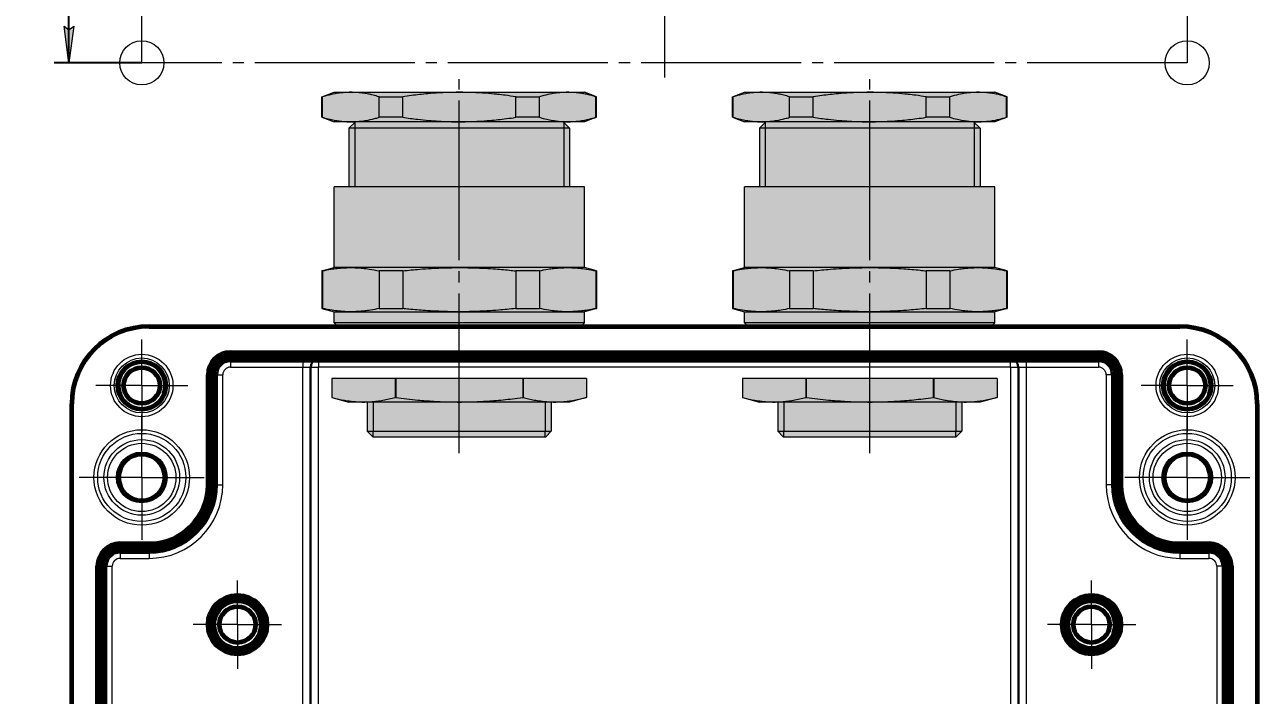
# Model space of a CAD drawing. Header units: millimetres. Extents: x -121 to 299, y -106 to 191.
# Drawn here: x 153.4 to 220.4, y 12.2 to 48.6 of the extents above; entities that cross this region are included whole.
import ezdxf

# ---------------------------------------------------------------- set-up
doc = ezdxf.new("R2010")
doc.units = ezdxf.units.MM
for name, pattern in [('K5LT32768', [0]), ('K5LT_AXLED', [26.227272, 21.727272, -1.5, 1.5, -1.5]), ('K5LT_BASIC', [0]), ('K5LT_THIN', [0])]:
    doc.linetypes.add(name, pattern=pattern)
doc.layers.add('Системный слой', color=7, linetype='Continuous')
doc.styles.add('KDIMTEXTSTYLE', font='GOST_AU.SHX', dxfattribs={"width": 0.96, "oblique": 15, "height": 5})
doc.dimstyles.new('KDIMSTYLE (1.00)', dxfattribs={"dimtxt": 5, "dimasz": 1, "dimexe": 2, "dimexo": 0, "dimgap": 1, "dimtad": 1, "dimtxsty": 'KDIMTEXTSTYLE', "dimsah": 1, "dimcen": 0, "dimdle": 1, "dimazin": 3, "dimtfac": 0.667, "dimtmove": 0, "dimatfit": 3, "dimtvp": 1, "dimarcsym": 0})

# ---------------------------------------------------------------- blocks, each defined once
blk = doc.blocks.new('VP.161610_withoutcapside')
at = {"layer": 'Системный слой', "color": 150, "linetype": 'K5LT_BASIC', "lineweight": 60, "true_color": 0x0080ff}
for p, q in [((-70, 80.52), (70, 80.52)), ((-58.95, 77), (58.95, 77)), ((-58.95, 76.45), (58.95, 76.45)), ((-58.95, 75.95), (58.95, 75.95)), ((-62, 59), (-62, 73.95)), ((-61.45, 59), (-61.45, 73.95)), ((-60.95, 59), (-60.95, 73.95)), ((60.95, 73.95), (60.95, 59)), ((61.45, 59), (61.45, 73.95)), ((62, 73.95), (62, 59)), ((-80.52, -70), (-80.52, 70)), ((80.52, 70), (80.52, -70)), ((-73.95, 51), (-70, 51)), ((-73.95, 50.45), (-70, 50.45)), ((70, 51), (73.95, 51)), ((70, 50.45), (73.95, 50.45)), ((-73.95, 49.95), (-70, 49.95)), ((70, 49.95), (73.95, 49.95)), ((-77, -47.95), (-77, 47.95)), ((-76.45, -47.95), (-76.45, 47.95)), ((-75.95, -47.95), (-75.95, 47.95)), ((75.95, 47.95), (75.95, -47.95)), ((76.45, 47.95), (76.45, -47.95)), ((77, 47.95), (77, -47.95))]:
    blk.add_line(p, q, dxfattribs=at)
at = {"layer": 'Системный слой', "color": 30, "linetype": 'K5LT_AXLED', "lineweight": 18, "true_color": 0xff8000}
for p, q in [((-71, 72.5), (-71, 78.74)), ((71, 72.5), (71, 78.74)), ((-71, 72.5), (-77.24, 72.5)), ((-71, 72.5), (-64.76, 72.5)), ((-71, 72.5), (-71, 66.26)), ((71, 72.5), (64.76, 72.5)), ((71, 72.5), (77.24, 72.5)), ((71, 72.5), (71, 66.26)), ((-71, 60), (-71, 68.49)), ((71, 60), (71, 68.49)), ((-71, 60), (-79.49, 60)), ((-71, 60), (-62.51, 60)), ((-71, 60), (-71, 51.51)), ((71, 60), (62.51, 60)), ((71, 60), (79.49, 60)), ((71, 60), (71, 51.51)), ((-58, 40), (-58, 46)), ((58, 40), (58, 46)), ((-58, 40), (-64, 40)), ((-58, 40), (-52, 40)), ((-58, 40), (-58, 34)), ((58, 40), (52, 40)), ((58, 40), (64, 40)), ((58, 40), (58, 34))]:
    blk.add_line(p, q, dxfattribs=at)
at = {"layer": 'Системный слой', "color": 7, "linetype": 'K5LT_THIN', "lineweight": 18}
for p, q in [((-58.95, 77), (-58.95, 76.95)), ((58.95, 76.95), (-58.95, 76.95)), ((-58.95, 76.95), (-58.95, 76.45)), ((-58.95, 75.95), (-58.95, 76.45)), ((-58.95, 75.95), (-58.95, 75)), ((-49.13, 75.95), (-49.13, 75)), ((-47, 75.95), (-47, 75)), ((47, 75), (47, 75.95)), ((49.13, 75.95), (49.13, 75)), ((58.95, 77), (58.95, 76.95)), ((58.95, 76.95), (58.95, 76.45)), ((58.95, 75.95), (58.95, 76.45)), ((58.95, 75.95), (58.95, 75)), ((-62, 73.95), (-61.95, 73.95)), ((-61.95, 73.95), (-61.45, 73.95)), ((-61.95, 73.95), (-61.95, 59)), ((-60.95, 73.95), (-61.45, 73.95)), ((-60.95, 73.95), (-60, 73.95)), ((-60, 59), (-60, 73.95)), ((-58.95, 75), (-49.13, 75)), ((-49.13, 75), (-48.13, 75)), ((-49.13, -75), (-49.13, 75)), ((-48.13, -75), (-48.13, 75)), ((-48.13, 75), (-48, 75)), ((-48, 75), (-47, 75)), ((-48, -75), (-48, 75)), ((-47, -75), (-47, 75)), ((47, 75), (-47, 75)), ((47, 75), (48, 75)), ((47, 75), (47, -75)), ((48, 75), (48, -75)), ((48, 75), (48.13, 75)), ((48.13, 75), (48.13, -75)), ((48.13, 75), (49.13, 75)), ((49.13, 75), (58.95, 75)), ((49.13, 75), (49.13, -75)), ((60, 73.95), (60, 59)), ((60.95, 73.95), (60, 73.95)), ((60.95, 73.95), (61.45, 73.95)), ((61.95, 73.95), (61.45, 73.95)), ((62, 73.95), (61.95, 73.95)), ((61.95, 59), (61.95, 73.95)), ((-62, 59), (-61.95, 59)), ((-61.95, 59), (-61.45, 59)), ((-60.95, 59), (-61.45, 59)), ((-60.95, 59), (-60, 59)), ((60.95, 59), (60, 59)), ((60.95, 59), (61.45, 59)), ((61.95, 59), (61.45, 59)), ((62, 59), (61.95, 59)), ((-73.95, 51), (-73.95, 50.95)), ((-73.95, 50.95), (-73.95, 50.45)), ((-70, 50.95), (-73.95, 50.95)), ((-73.95, 49.95), (-73.95, 50.45)), ((-70, 51), (-70, 50.95)), ((-70, 50.95), (-70, 50.45)), ((-70, 49.95), (-70, 50.45)), ((70, 51), (70, 50.95)), ((73.95, 50.95), (70, 50.95)), ((70, 50.95), (70, 50.45)), ((70, 49.95), (70, 50.45)), ((73.95, 51), (73.95, 50.95)), ((73.95, 50.95), (73.95, 50.45)), ((73.95, 49.95), (73.95, 50.45)), ((-73.95, 49.95), (-73.95, 49)), ((-73.95, 49), (-70, 49)), ((-70, 49.95), (-70, 49)), ((70, 49.95), (70, 49)), ((70, 49), (73.95, 49)), ((73.95, 49.95), (73.95, 49)), ((-77, 47.95), (-76.95, 47.95)), ((-76.95, 47.95), (-76.45, 47.95)), ((-76.95, 47.95), (-76.95, -47.95)), ((-75.95, 47.95), (-76.45, 47.95)), ((-75.95, 47.95), (-75, 47.95)), ((-75, -47.95), (-75, 47.95)), ((75, 47.95), (75, -47.95)), ((75.95, 47.95), (75, 47.95)), ((75.95, 47.95), (76.45, 47.95)), ((76.95, 47.95), (76.45, 47.95)), ((77, 47.95), (76.95, 47.95)), ((76.95, -47.95), (76.95, 47.95))]:
    blk.add_line(p, q, dxfattribs=at)
for centre, radius in [((-71, 72.5), 4.24), ((-71, 72.5), 3.74), ((71, 72.5), 4.24), ((71, 72.5), 3.74), ((-71, 60), 6.49), ((-71, 60), 5.99), ((71, 60), 6.49), ((71, 60), 5.99), ((-71, 60), 5.14), ((-71, 60), 4.64), ((71, 60), 5.14), ((71, 60), 4.64), ((-71, 60), 3.45), ((-71, 60), 3.35), ((71, 60), 3.45), ((71, 60), 3.35)]:
    blk.add_circle(centre, radius, dxfattribs=at)
at = {"layer": 'Системный слой', "color": 150, "linetype": 'K5LT_BASIC', "lineweight": 60, "true_color": 0x0080ff}
for centre, radius in [((-71, 72.5), 3.25), ((71, 72.5), 3.25), ((-71, 72.5), 2.46), ((71, 72.5), 2.46), ((-58, 40), 4), ((-58, 40), 3.9), ((-58, 40), 3.7), ((58, 40), 4), ((58, 40), 3.9), ((58, 40), 3.7), ((-58, 40), 3.25), ((-58, 40), 2.46), ((58, 40), 3.25), ((58, 40), 2.46)]:
    blk.add_circle(centre, radius, dxfattribs=at)
for centre, radius, start, end in [((-70, 70), 10.52, 90, 180), ((70, 70), 10.52, 0, 90), ((-58.95, 73.95), 3.05, 90, 180), ((-58.95, 73.95), 2.5, 90, 180), ((-58.95, 73.95), 2, 90, 180), ((58.95, 73.95), 3.05, 0, 90), ((58.95, 73.95), 2.5, 0, 90), ((58.95, 73.95), 2, 0, 90), ((-71, 60), 3.14, 0, 270), ((71, 60), 3.14, 0, 270), ((-71, 60), 3.14, 270, 0), ((-70, 59), 8, 270, 0), ((-70, 59), 8.55, 270, 0), ((-70, 59), 9.05, 270, 0), ((70, 59), 9.05, 180, 270), ((70, 59), 8.55, 180, 270), ((70, 59), 8, 180, 270), ((71, 60), 3.14, 270, 0), ((-73.95, 47.95), 3.05, 90, 180), ((-73.95, 47.95), 2.5, 90, 180), ((73.95, 47.95), 3.05, 0, 90), ((73.95, 47.95), 2.5, 0, 90), ((-73.95, 47.95), 2, 90, 180), ((73.95, 47.95), 2, 0, 90)]:
    blk.add_arc(centre, radius, start, end, dxfattribs=at)
at = {"layer": 'Системный слой', "color": 7, "linetype": 'K5LT_THIN', "lineweight": 18}
for centre, radius, start, end in [((-71, 72.5), 3, 340, 250), ((-58.95, 73.95), 3, 90, 180), ((58.95, 73.95), 3, 0, 90), ((71, 72.5), 3, 340, 250), ((-58.95, 73.95), 1.05, 90, 180), ((58.95, 73.95), 1.05, 0, 90), ((-70, 59), 8.05, 270, 0), ((-70, 59), 10, 270, 0), ((70, 59), 10, 180, 270), ((70, 59), 8.05, 180, 270), ((-73.95, 47.95), 3, 90, 180), ((73.95, 47.95), 3, 0, 90), ((-73.95, 47.95), 1.05, 90, 180), ((73.95, 47.95), 1.05, 0, 90), ((-58, 40), 3, 340, 250), ((58, 40), 3, 340, 250)]:
    blk.add_arc(centre, radius, start, end, dxfattribs=at)
for centre, start_param, end_param in [((-47.13, 75), 0.302527, 1.570796), ((-47, 75), 0.302527, 1.570796), ((47, 75), 4.712389, 5.980658), ((47.13, 75), 4.712389, 5.980658)]:
    blk.add_ellipse(centre, major_axis=(0, 1), ratio=0.999657, start_param=start_param, end_param=end_param, dxfattribs=at)
blk = doc.blocks.new('KDIMARROW_01')
at = {"layer": 'Системный слой'}
blk.add_hatch(color=0, dxfattribs=at).paths.add_polyline_path([(0, 0), (-5, 0.66), (-4.5, 0), (-5, -0.66)])
at = {"layer": 'Системный слой', "color": 0, "linetype": 'K5LT_THIN', "lineweight": 18}
for p, q in [((-4.5, 0), (-5, 0.66)), ((-5, 0.66), (0, 0)), ((0, 0), (-5, -0.66)), ((-5, -0.66), (-4.5, 0)), ((0, 0), (-1, 0))]:
    blk.add_line(p, q, dxfattribs=at)
blk = doc.blocks.new('*D25')
at = {"layer": 'Defpoints', "color": 0, "transparency": 16777216}
for p in [(-80.9, 60), (-71, 60), (-71, -60)]:
    blk.add_point(p, dxfattribs=at)
at = {"layer": 'Системный слой', "color": 0, "lineweight": -2, "transparency": 16777216}
for p, q in [((-71, 60), (-82.9, 60)), ((-80.9, -59), (-80.9, 59)), ((-71, -60), (-82.9, -60))]:
    blk.add_line(p, q, dxfattribs=at)
for p, rotation in [((-80.9, 60), 90), ((-80.9, -60), 270)]:
    blk.add_blockref('KDIMARROW_01', p, dxfattribs=dict(at, rotation=rotation))
at = {"layer": 'Системный слой', "color": 7, "transparency": 16777216, "insert": (-84.41, 0), "char_height": 5, "attachment_point": 5, "rotation": 90, "style": 'KDIMTEXTSTYLE'}
blk.add_mtext('\\A1;\\H5.0;\\W0.965;\\Q15;120\\H5.0;\\W0.965;\\Q15;\\Q15;*', dxfattribs=at)
blk = doc.blocks.new('VZ-N25_withcap')
at = {"true_color": 0xffffff}
for points in [[(17.3, 9.65), (15, 10.27), (12.5, 10.27), (12.5, 14.25), (11.75, 15), (-11.75, 15), (-12.5, 14.25), (-12.5, 10.26), (-15, 10.27), (-17.3, 9.65), (-17.3, 7.07), (17.3, 7.07)], [(17, -19), (17, -8), (18.65, -7.56), (18.65, -2.44), (17, -2), (17, -0.5), (16.5, 0), (-16.5, 0), (-17, -0.5), (-17, -2), (-18.65, -2.44), (-18.65, -7.56), (-17, -8), (-17, -19), (-15, -19), (-15, -26.93), (-14.1, -27.83), (-17, -27.83), (-18.65, -28.43), (-18.65, -31.23), (-17, -31.83), (17, -31.83), (18.65, -31.23), (18.65, -28.43), (17, -27.83), (14.1, -27.83), (15, -26.93), (15, -19)]]:
    blk.add_hatch(color=7, dxfattribs=at).paths.add_polyline_path(points)
at = {"color": 30, "linetype": 'K5LT_AXLED', "lineweight": 0, "true_color": 0xff8000}
blk.add_line((0, 17.23), (0, -33.6), dxfattribs=at)
at = {"color": 150, "linetype": 'K5LT_BASIC', "lineweight": 0, "true_color": 0x0080ff}
for p, q in [((-12.5, 14.25), (-11.75, 15)), ((12.5, 14.25), (-12.5, 14.25)), ((-12.5, 10.26), (-12.5, 14.25)), ((11.75, 15), (-11.75, 15)), ((12.5, 14.25), (11.75, 15)), ((12.5, 10.26), (12.5, 14.25)), ((-17.3, 9.65), (-15, 10.27)), ((-15, 10.27), (-12.99, 10.27)), ((-12.99, 10.27), (0, 10.27)), ((0, 10.27), (12.99, 10.27)), ((12.99, 10.27), (15, 10.27)), ((17.3, 9.65), (15, 10.27)), ((-17.3, 7.07), (-17.3, 9.65)), ((-17.3, 7.07), (-17.3, 9.65)), ((-8.68, 7.07), (-8.68, 9.65)), ((-8.68, 9.65), (-8.62, 9.65)), ((-8.62, 7.07), (-8.62, 9.65)), ((8.62, 7.07), (8.62, 9.65)), ((8.62, 9.65), (8.68, 9.65)), ((8.68, 7.07), (8.68, 9.65)), ((17.3, 7.07), (17.3, 9.65)), ((17.3, 7.07), (17.3, 9.65)), ((-17.3, 7.07), (-8.68, 7.07)), ((-17.3, 7.07), (-17.3, 7.07)), ((-8.68, 7.07), (-8.62, 7.07)), ((-8.62, 7.07), (8.62, 7.07)), ((8.62, 7.07), (8.68, 7.07)), ((8.68, 7.07), (17.3, 7.07)), ((17.3, 7.07), (17.3, 7.07)), ((-17, -0.5), (-16.5, 0)), ((-16.5, 0), (0, 0)), ((0, 0), (16.5, 0)), ((17, -0.5), (16.5, 0)), ((-17, -0.5), (-17, -2)), ((-17, -0.5), (0, -0.5)), ((0, -0.5), (17, -0.5)), ((17, -0.5), (17, -2)), ((-18.65, -2.44), (-17, -2)), ((-18.65, -7.56), (-18.65, -2.44)), ((-18.56, -2.44), (-18.65, -2.44)), ((-18.56, -7.56), (-18.56, -2.44)), ((-14.72, -2), (-17, -2)), ((0, -2), (-14.72, -2)), ((-10.89, -7.56), (-10.89, -2.44)), ((-7.67, -2.44), (-10.89, -2.44)), ((-7.67, -7.56), (-7.67, -2.44)), ((14.72, -2), (0, -2)), ((10.89, -2.44), (7.67, -2.44)), ((7.67, -7.56), (7.67, -2.44)), ((10.89, -7.56), (10.89, -2.44)), ((17, -2), (14.72, -2)), ((18.65, -2.44), (17, -2)), ((18.65, -2.44), (18.56, -2.44)), ((18.56, -7.56), (18.56, -2.44)), ((18.65, -7.56), (18.65, -2.44)), ((-18.65, -7.56), (-17, -8)), ((-18.65, -7.56), (-18.56, -7.56)), ((-17, -8), (-17, -19)), ((-17, -8), (-14.72, -8)), ((-14.72, -8), (0, -8)), ((-10.89, -7.56), (-7.67, -7.56)), ((0, -8), (14.72, -8)), ((7.67, -7.56), (10.89, -7.56)), ((14.72, -8), (17, -8)), ((18.65, -7.56), (17, -8)), ((17, -8), (17, -19)), ((18.56, -7.56), (18.65, -7.56)), ((-17, -19), (17, -19)), ((-15, -26.93), (-15, -19)), ((15, -26.93), (15, -19)), ((-18.65, -28.43), (-17, -27.82)), ((-18.65, -28.43), (-18.65, -31.22)), ((-18.65, -28.43), (-18.56, -28.43)), ((-18.56, -28.43), (-18.56, -31.22)), ((-17, -27.82), (-14.72, -27.82)), ((-14.1, -27.82), (-15, -26.93)), ((-15, -26.93), (0, -26.93)), ((-14.72, -27.82), (0, -27.82)), ((-10.89, -28.43), (-10.89, -31.22)), ((-10.89, -28.43), (-7.67, -28.43)), ((-7.67, -28.43), (-7.67, -31.22)), ((0, -26.93), (15, -26.93)), ((0, -27.82), (14.72, -27.82)), ((7.67, -28.43), (7.67, -31.22)), ((7.67, -28.43), (10.89, -28.43)), ((10.89, -28.43), (10.89, -31.22)), ((14.1, -27.82), (15, -26.93)), ((14.72, -27.82), (17, -27.82)), ((18.65, -28.43), (17, -27.82)), ((18.56, -28.43), (18.56, -31.22)), ((18.56, -28.43), (18.65, -28.43)), ((18.65, -28.43), (18.65, -31.22)), ((-18.56, -31.22), (-18.65, -31.22)), ((-18.65, -31.22), (-17, -31.83)), ((-7.67, -31.22), (-10.89, -31.22)), ((10.89, -31.22), (7.67, -31.22)), ((18.65, -31.22), (17, -31.83)), ((18.65, -31.22), (18.56, -31.22)), ((-14.72, -31.83), (-17, -31.83)), ((0, -31.83), (-14.72, -31.83)), ((14.72, -31.83), (0, -31.83)), ((17, -31.83), (14.72, -31.83))]:
    blk.add_line(p, q, dxfattribs=at)
at = {"color": 7, "linetype": 'K5LT_THIN', "lineweight": 0}
for p, q in [((-11.69, 15), (-11.69, 14.25)), ((-11.69, 10.21), (-11.69, 14.25)), ((11.69, 15), (11.69, 14.25)), ((11.69, 10.21), (11.69, 14.25)), ((-14.19, -26.93), (-14.19, -19)), ((14.19, -26.93), (14.19, -19)), ((-14.19, -27.74), (-14.19, -26.93)), ((14.19, -27.74), (14.19, -26.93))]:
    blk.add_line(p, q, dxfattribs=at)
at = {"color": 150, "linetype": 'K5LT_BASIC', "lineweight": 0, "true_color": 0x0080ff}
for points, knots in [([(-12.99, 10.27), (-13.19, 10.27), (-13.6, 10.26), (-14.2, 10.22), (-14.87, 10.15), (-15.9, 9.99), (-16.74, 9.8), (-17.3, 9.65)], [0, 0, 0, 0, 1.13163, 2.252954, 3.337803, 4.860747, 8, 8, 8, 8]), ([(-8.68, 9.65), (-9.18, 9.79), (-9.95, 9.97), (-10.91, 10.12), (-11.56, 10.2), (-12.22, 10.25), (-12.7, 10.27), (-12.99, 10.27)], [0, 0, 0, 0, 2.809993, 4.302711, 5.335005, 6.39802, 8, 8, 8, 8]), ([(0, 10.27), (-0.41, 10.27), (-1.22, 10.26), (-2.42, 10.22), (-3.59, 10.16), (-5.19, 10.05), (-6.86, 9.88), (-8.16, 9.72), (-8.62, 9.65)], [0, 0, 0, 0, 1.273084, 2.534573, 3.755028, 4.907841, 7.550421, 9, 9, 9, 9]), ([(8.62, 9.65), (7.61, 9.79), (6.25, 9.95), (4.53, 10.09), (3.43, 10.17), (2.3, 10.23), (1.16, 10.26), (0.39, 10.27), (0, 10.27)], [0, 0, 0, 0, 3.161242, 4.27476, 5.416602, 6.598477, 7.800063, 9, 9, 9, 9]), ([(12.99, 10.27), (12.79, 10.27), (12.38, 10.26), (11.78, 10.22), (11.11, 10.15), (10.08, 9.99), (9.24, 9.8), (8.68, 9.65)], [0, 0, 0, 0, 1.13163, 2.252954, 3.337803, 4.860747, 8, 8, 8, 8]), ([(17.3, 9.65), (16.8, 9.79), (16.03, 9.97), (15.07, 10.12), (14.43, 10.2), (13.76, 10.25), (13.28, 10.27), (12.99, 10.27)], [0, 0, 0, 0, 2.809993, 4.302711, 5.335005, 6.39802, 8, 8, 8, 8]), ([(-18.56, -2.44), (-18.17, -2.36), (-17.53, -2.23), (-16.66, -2.11), (-15.94, -2.04), (-15.3, -2.01), (-14.9, -2), (-14.72, -2)], [0, 0, 0, 0, 2.419879, 4.039963, 5.44907, 6.903989, 8, 8, 8, 8]), ([(-14.72, -2), (-14.46, -2), (-13.93, -2.01), (-13.08, -2.08), (-12.07, -2.21), (-11.32, -2.35), (-10.89, -2.44)], [0, 0, 0, 0, 1.44825, 2.877362, 4.644411, 7, 7, 7, 7]), ([(-7.67, -2.44), (-6.9, -2.36), (-5.61, -2.23), (-3.87, -2.11), (-2.43, -2.04), (-1.16, -2.01), (-0.35, -2), (0, -2)], [0, 0, 0, 0, 2.419879, 4.039963, 5.44907, 6.903989, 8, 8, 8, 8]), ([(0, -2), (0.53, -2), (1.58, -2.01), (3.13, -2.07), (4.87, -2.18), (6.38, -2.3), (7.39, -2.41), (7.67, -2.44)], [0, 0, 0, 0, 1.655143, 3.288413, 4.825597, 7.115345, 8, 8, 8, 8]), ([(10.89, -2.44), (11.27, -2.36), (11.92, -2.23), (12.79, -2.11), (13.51, -2.04), (14.14, -2.01), (14.55, -2), (14.72, -2)], [0, 0, 0, 0, 2.41988, 4.039965, 5.449071, 6.903989, 8, 8, 8, 8]), ([(14.72, -2), (14.99, -2), (15.51, -2.01), (16.36, -2.08), (17.38, -2.21), (18.13, -2.35), (18.56, -2.44)], [0, 0, 0, 0, 1.448248, 2.877358, 4.644409, 7, 7, 7, 7]), ([(-14.72, -8), (-14.99, -8), (-15.51, -7.99), (-16.36, -7.92), (-17.38, -7.79), (-18.13, -7.65), (-18.56, -7.56)], [0, 0, 0, 0, 1.44825, 2.877362, 4.644411, 7, 7, 7, 7]), ([(-10.89, -7.56), (-11.27, -7.64), (-11.92, -7.77), (-12.79, -7.89), (-13.51, -7.96), (-14.14, -7.99), (-14.55, -8), (-14.72, -8)], [0, 0, 0, 0, 2.419879, 4.039963, 5.44907, 6.903989, 8, 8, 8, 8]), ([(0, -8), (-0.53, -8), (-1.58, -7.99), (-3.13, -7.93), (-4.87, -7.82), (-6.38, -7.7), (-7.39, -7.59), (-7.67, -7.56)], [0, 0, 0, 0, 1.655143, 3.288413, 4.825597, 7.115345, 8, 8, 8, 8]), ([(7.67, -7.56), (6.9, -7.64), (5.61, -7.77), (3.87, -7.89), (2.43, -7.96), (1.16, -7.99), (0.35, -8), (0, -8)], [0, 0, 0, 0, 2.419879, 4.039963, 5.44907, 6.903989, 8, 8, 8, 8]), ([(14.72, -8), (14.46, -8), (13.93, -7.99), (13.08, -7.92), (12.07, -7.79), (11.32, -7.65), (10.89, -7.56)], [0, 0, 0, 0, 1.448248, 2.877358, 4.644409, 7, 7, 7, 7]), ([(18.56, -7.56), (18.17, -7.64), (17.53, -7.77), (16.66, -7.89), (15.94, -7.96), (15.3, -7.99), (14.9, -8), (14.72, -8)], [0, 0, 0, 0, 2.41988, 4.039965, 5.449071, 6.903989, 8, 8, 8, 8]), ([(-14.72, -27.82), (-14.99, -27.82), (-15.43, -27.84), (-16.12, -27.9), (-16.93, -28.02), (-17.76, -28.2), (-18.35, -28.36), (-18.56, -28.43)], [0, 0, 0, 0, 1.64951, 2.746923, 4.320506, 6.673858, 8, 8, 8, 8]), ([(-10.89, -28.43), (-11.22, -28.33), (-11.81, -28.17), (-12.63, -28), (-13.34, -27.9), (-14.03, -27.84), (-14.49, -27.82), (-14.72, -27.82)], [0, 0, 0, 0, 2.117323, 3.707547, 5.095921, 6.54191, 8, 8, 8, 8]), ([(0, -27.82), (-0.53, -27.82), (-1.41, -27.84), (-2.8, -27.9), (-4.41, -28.02), (-6.08, -28.2), (-7.25, -28.36), (-7.67, -28.43)], [0, 0, 0, 0, 1.649514, 2.746927, 4.320509, 6.673859, 8, 8, 8, 8]), ([(7.67, -28.43), (7, -28.33), (5.82, -28.17), (4.19, -28), (2.77, -27.9), (1.39, -27.84), (0.46, -27.82), (0, -27.82)], [0, 0, 0, 0, 2.117321, 3.707544, 5.09592, 6.54191, 8, 8, 8, 8]), ([(14.72, -27.82), (14.46, -27.82), (14.02, -27.84), (13.32, -27.9), (12.52, -28.02), (11.68, -28.2), (11.1, -28.36), (10.89, -28.43)], [0, 0, 0, 0, 1.649514, 2.746927, 4.320509, 6.673859, 8, 8, 8, 8]), ([(18.56, -28.43), (18.22, -28.33), (17.63, -28.17), (16.82, -28), (16.11, -27.9), (15.42, -27.84), (14.95, -27.82), (14.72, -27.82)], [0, 0, 0, 0, 2.117321, 3.707544, 5.09592, 6.54191, 8, 8, 8, 8]), ([(-18.56, -31.22), (-18.29, -31.3), (-17.81, -31.44), (-17.11, -31.59), (-16.41, -31.71), (-15.73, -31.79), (-15.15, -31.82), (-14.83, -31.83), (-14.72, -31.83)], [0, 0, 0, 0, 1.884561, 3.420348, 4.961014, 6.736057, 8.238726, 9, 9, 9, 9]), ([(-14.72, -31.83), (-14.44, -31.83), (-13.98, -31.81), (-13.27, -31.74), (-12.47, -31.62), (-11.65, -31.44), (-11.09, -31.28), (-10.89, -31.22)], [0, 0, 0, 0, 1.734922, 2.863683, 4.439349, 6.756734, 8, 8, 8, 8]), ([(-7.67, -31.22), (-7.2, -31.29), (-6.39, -31.41), (-5.42, -31.52), (-4.39, -31.63), (-3.39, -31.71), (-2.13, -31.78), (-1.07, -31.82), (-0.32, -31.83), (0, -31.83)], [0, 0, 0, 0, 1.85142, 3.182291, 3.800386, 5.890689, 7.077018, 8.732476, 10, 10, 10, 10]), ([(0, -31.83), (0.56, -31.83), (1.48, -31.81), (2.9, -31.74), (4.51, -31.62), (6.14, -31.44), (7.27, -31.28), (7.67, -31.22)], [0, 0, 0, 0, 1.734922, 2.863683, 4.439349, 6.756734, 8, 8, 8, 8]), ([(10.89, -31.22), (11.15, -31.3), (11.64, -31.44), (12.34, -31.59), (13.03, -31.71), (13.72, -31.79), (14.29, -31.82), (14.61, -31.83), (14.72, -31.83)], [0, 0, 0, 0, 1.884561, 3.420348, 4.961014, 6.736057, 8.238726, 9, 9, 9, 9]), ([(14.72, -31.83), (15, -31.83), (15.46, -31.81), (16.17, -31.74), (16.98, -31.62), (17.79, -31.44), (18.36, -31.28), (18.56, -31.22)], [0, 0, 0, 0, 1.734922, 2.863683, 4.439349, 6.756734, 8, 8, 8, 8])]:
    blk.add_open_spline(points, degree=3, knots=knots, dxfattribs=at)
blk = doc.blocks.new('VP.161610_installation_dimensions')
at = {"layer": 'Системный слой', "color": 30, "linetype": 'K5LT_AXLED', "lineweight": 18, "true_color": 0xff8000}
for p, q in [((0, 62), (0, -62)), ((-71, -60), (-71, 60)), ((71, 60), (71, -60)), ((71, -60), (-71, -60))]:
    blk.add_line(p, q, dxfattribs=at)
at = {"layer": 'Системный слой', "color": 51, "linetype": 'K5LT32768', "lineweight": 9, "true_color": 0xffff52}
for centre in [(-71, -60), (71, -60)]:
    blk.add_circle(centre, 3, dxfattribs=at)
at = {"layer": 'Системный слой', "color": 7}
dim = blk.add_linear_dim(base=(-80.904, 60), p1=(-71, -60), p2=(-71, 60), angle=90, dimstyle='KDIMSTYLE (1.00)', override={"dimexo": 0, "dimpost": '\\H5.0;\\W0.965;\\Q15;<>\\H5.0;\\W0.965;\\Q15;\\Q15;*', "dimblk1": 'KDIMARROW_01', "dimblk2": 'KDIMARROW_01', "dimse1": 0, "dimse2": 0, "dimclrt": 7, "dimtolj": 1}, dxfattribs=at)
dim.commit()
dim.dimension.update_dxf_attribs({"geometry": '*D25', "text_midpoint": (-80.904, 0), "dimtype": 128})

msp = doc.modelspace()

# ---------------------------------------------------------------- block references
at = {"xscale": 0.4, "yscale": 0.4, "zscale": 0.4}
for name, p in [('VP.161610_installation_dimensions', (188.209, 70.539)), ('VP.161610_withoutcapside', (188.209, 0))]:
    msp.add_blockref(name, p, dxfattribs=at)
at = {"xscale": 0.4, "yscale": 0.4, "zscale": 0.4, "rotation": 180}
for p in [(177.056, 32.209), (199.362, 32.209)]:
    msp.add_blockref('VZ-N25_withcap', p, dxfattribs=at)

doc.saveas('drawing.dxf')
